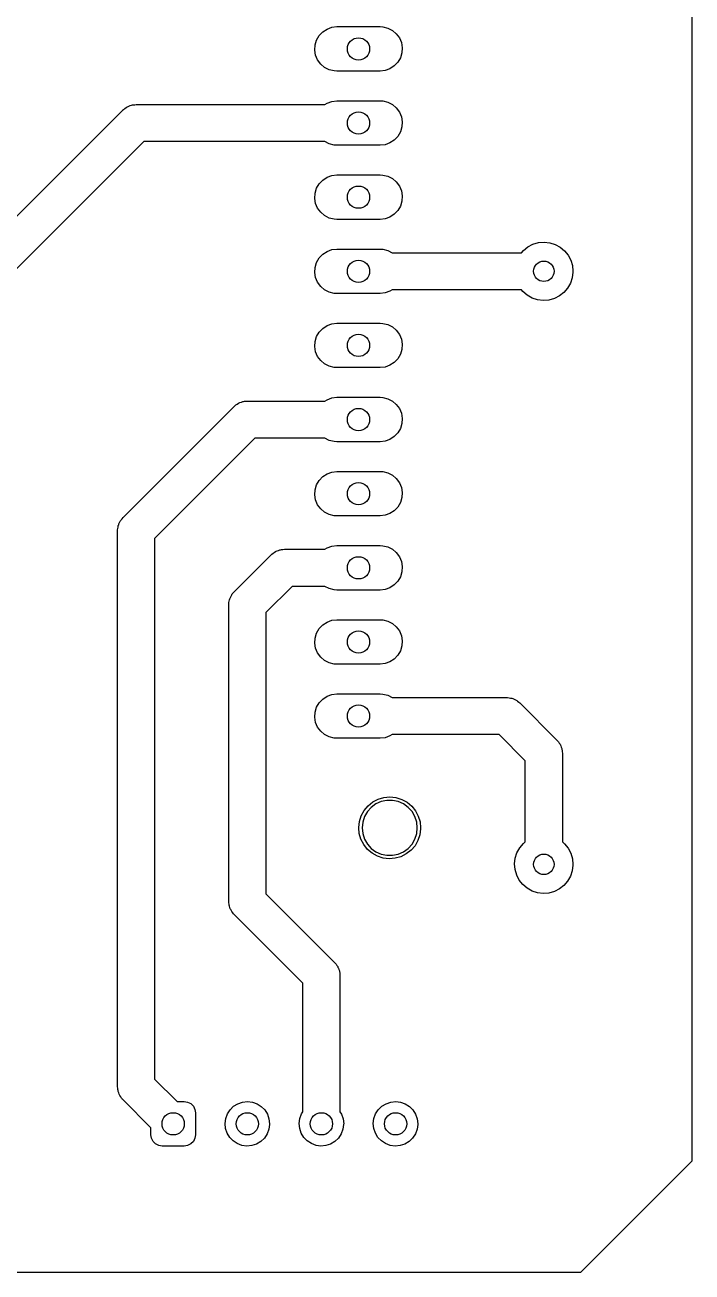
# Model space of a CAD drawing. Extents: x 0 to 145, y 0 to 145.
# Drawn here: x 73.25 to 96.11, y 22.6 to 65.33 of the extents above; entities that cross this region are included whole.
import ezdxf

# ---------------------------------------------------------------- set-up
doc = ezdxf.new("R2010")
doc.units = 0
doc.layers.add('BLACK', color=7, linetype='CONTINUOUS')

msp = doc.modelspace()

# ---------------------------------------------------------------- linework, layer by layer
at = {"layer": 'BLACK', "linetype": 'CONTINUOUS'}
for p, q in [((96.11, 26.41), (96.11, 68.955)), ((83.2432, 64.8138), (83.3318, 64.9665)), ((83.3318, 64.9665), (83.4532, 65.0946)), ((83.4532, 65.0946), (83.6008, 65.1913)), ((83.6008, 65.1913), (83.7667, 65.2516)), ((83.7667, 65.2516), (83.942, 65.272)), ((83.942, 65.272), (85.418, 65.272)), ((85.418, 65.272), (85.5122, 65.2662)), ((85.5122, 65.2662), (85.6836, 65.2242)), ((85.6836, 65.2242), (85.8408, 65.1439)), ((85.8408, 65.1439), (85.9753, 65.0297)), ((85.9753, 65.0297), (86.0799, 64.8875)), ((83.1811, 64.4688), (83.192, 64.6449)), ((83.192, 64.6449), (83.2432, 64.8138)), ((86.0799, 64.8875), (86.149, 64.7251)), ((86.149, 64.7251), (86.1789, 64.5512)), ((86.1789, 64.5512), (86.168, 64.3751)), ((83.211, 64.2949), (83.1811, 64.4688)), ((83.2801, 64.1325), (83.211, 64.2949)), ((83.3847, 63.9903), (83.2801, 64.1325)), ((86.1168, 64.2062), (86.0282, 64.0535)), ((86.168, 64.3751), (86.1168, 64.2062)), ((83.5192, 63.8761), (83.3847, 63.9903)), ((83.6764, 63.7958), (83.5192, 63.8761)), ((83.8478, 63.7538), (83.6764, 63.7958)), ((83.942, 63.748), (83.8478, 63.7538)), ((85.418, 63.748), (83.942, 63.748)), ((85.5933, 63.7684), (85.418, 63.748)), ((85.7592, 63.8287), (85.5933, 63.7684)), ((85.9068, 63.9254), (85.7592, 63.8287)), ((86.0282, 64.0535), (85.9068, 63.9254)), ((71.531, 57.339), (76.611, 62.419)), ((76.611, 62.419), (76.6215, 62.4283)), ((76.6215, 62.4283), (76.6253, 62.4329)), ((76.6253, 62.4329), (76.6334, 62.4388)), ((76.6334, 62.4388), (76.6708, 62.4717)), ((76.6708, 62.4717), (76.7137, 62.4971)), ((76.7137, 62.4971), (76.7541, 62.5265)), ((76.7541, 62.5265), (76.782, 62.5375)), ((76.782, 62.5375), (76.8078, 62.5528)), ((76.8078, 62.5528), (76.8557, 62.5667)), ((76.8557, 62.5667), (76.9021, 62.585)), ((76.9021, 62.585), (76.9318, 62.5888)), ((76.9318, 62.5888), (76.9607, 62.5972)), ((76.9607, 62.5972), (77.0105, 62.5987)), ((77.0105, 62.5987), (77.06, 62.605)), ((77.06, 62.605), (83.5301, 62.605)), ((83.5301, 62.605), (83.6008, 62.6513)), ((83.6008, 62.6513), (83.7667, 62.7116)), ((83.7667, 62.7116), (83.942, 62.732)), ((83.942, 62.732), (85.418, 62.732)), ((85.418, 62.732), (85.5122, 62.7262)), ((85.5122, 62.7262), (85.6836, 62.6842)), ((85.6836, 62.6842), (85.8408, 62.6039)), ((85.8408, 62.6039), (85.9753, 62.4897)), ((85.9753, 62.4897), (86.0799, 62.3475)), ((86.0799, 62.3475), (86.149, 62.1851)), ((86.149, 62.1851), (86.1789, 62.0112)), ((86.1789, 62.0112), (86.168, 61.8351)), ((86.1168, 61.6662), (86.0282, 61.5135)), ((86.168, 61.8351), (86.1168, 61.6662)), ((77.323, 61.335), (72.615, 56.627)), ((83.5213, 61.335), (77.323, 61.335)), ((83.6764, 61.2558), (83.5213, 61.335)), ((83.8478, 61.2138), (83.6764, 61.2558)), ((83.942, 61.208), (83.8478, 61.2138)), ((85.418, 61.208), (83.942, 61.208)), ((85.5933, 61.2284), (85.418, 61.208)), ((85.7592, 61.2887), (85.5933, 61.2284)), ((85.9068, 61.3854), (85.7592, 61.2887)), ((86.0282, 61.5135), (85.9068, 61.3854)), ((83.2432, 59.7338), (83.3318, 59.8865)), ((83.3318, 59.8865), (83.4532, 60.0146)), ((83.4532, 60.0146), (83.6008, 60.1113)), ((83.6008, 60.1113), (83.7667, 60.1716)), ((83.7667, 60.1716), (83.942, 60.192)), ((83.942, 60.192), (85.418, 60.192)), ((85.418, 60.192), (85.5122, 60.1862)), ((85.5122, 60.1862), (85.6836, 60.1442)), ((85.6836, 60.1442), (85.8408, 60.0639)), ((85.8408, 60.0639), (85.9753, 59.9497)), ((85.9753, 59.9497), (86.0799, 59.8075)), ((83.1811, 59.3888), (83.192, 59.5649)), ((83.192, 59.5649), (83.2432, 59.7338)), ((86.0799, 59.8075), (86.149, 59.6451)), ((86.149, 59.6451), (86.1789, 59.4712)), ((86.1789, 59.4712), (86.168, 59.2951)), ((83.211, 59.2149), (83.1811, 59.3888)), ((83.2801, 59.0525), (83.211, 59.2149)), ((83.3847, 58.9103), (83.2801, 59.0525)), ((86.0282, 58.9735), (85.9068, 58.8454)), ((86.1168, 59.1262), (86.0282, 58.9735)), ((86.168, 59.2951), (86.1168, 59.1262)), ((83.5192, 58.7961), (83.3847, 58.9103)), ((83.6764, 58.7158), (83.5192, 58.7961)), ((83.8478, 58.6738), (83.6764, 58.7158)), ((83.942, 58.668), (83.8478, 58.6738)), ((85.418, 58.668), (83.942, 58.668)), ((85.5933, 58.6884), (85.418, 58.668)), ((85.7592, 58.7487), (85.5933, 58.6884)), ((85.9068, 58.8454), (85.7592, 58.7487)), ((90.3303, 57.6045), (90.4824, 57.7268)), ((90.4824, 57.7268), (90.6554, 57.8172)), ((90.6554, 57.8172), (90.8426, 57.8723)), ((90.8426, 57.8723), (91.037, 57.89)), ((91.037, 57.89), (91.2311, 57.8696)), ((91.2311, 57.8696), (91.4175, 57.8119)), ((91.4175, 57.8119), (91.5892, 57.719)), ((91.5892, 57.719), (91.7396, 57.5946)), ((83.2432, 57.1938), (83.3318, 57.3465)), ((83.3318, 57.3465), (83.4532, 57.4746)), ((83.4532, 57.4746), (83.6008, 57.5713)), ((83.6008, 57.5713), (83.7667, 57.6316)), ((83.7667, 57.6316), (83.942, 57.652)), ((83.942, 57.652), (85.418, 57.652)), ((85.418, 57.652), (85.5122, 57.6462)), ((85.5122, 57.6462), (85.6836, 57.6042)), ((85.6836, 57.6042), (85.8387, 57.525)), ((85.8387, 57.525), (90.2637, 57.525)), ((90.2637, 57.525), (90.3303, 57.6045)), ((91.7396, 57.5946), (91.8629, 57.4434)), ((91.8629, 57.4434), (91.9545, 57.2711)), ((91.9545, 57.2711), (92.011, 57.0842)), ((83.1811, 56.8488), (83.192, 57.0249)), ((83.211, 56.6749), (83.1811, 56.8488)), ((83.192, 57.0249), (83.2432, 57.1938)), ((92.0296, 56.8621), (92.0051, 56.6685)), ((92.011, 57.0842), (92.03, 56.89)), ((92.03, 56.89), (92.0296, 56.8621)), ((83.2801, 56.5125), (83.211, 56.6749)), ((83.3847, 56.3703), (83.2801, 56.5125)), ((91.9435, 56.4833), (91.8471, 56.3136)), ((92.0051, 56.6685), (91.9435, 56.4833)), ((83.5192, 56.2561), (83.3847, 56.3703)), ((83.6764, 56.1758), (83.5192, 56.2561)), ((83.8478, 56.1338), (83.6764, 56.1758)), ((83.942, 56.128), (83.8478, 56.1338)), ((85.418, 56.128), (83.942, 56.128)), ((85.5933, 56.1484), (85.418, 56.128)), ((85.7592, 56.2087), (85.5933, 56.1484)), ((85.8299, 56.255), (85.7592, 56.2087)), ((90.2634, 56.255), (85.8299, 56.255)), ((90.3107, 56.1953), (90.2634, 56.255)), ((90.4593, 56.0689), (90.3107, 56.1953)), ((90.6297, 55.9736), (90.4593, 56.0689)), ((91.5658, 56.0457), (91.3916, 55.9577)), ((91.7196, 56.1658), (91.5658, 56.0457)), ((91.8471, 56.3136), (91.7196, 56.1658)), ((90.8153, 55.9133), (90.6297, 55.9736)), ((91.0091, 55.8902), (90.8153, 55.9133)), ((91.2036, 55.9052), (91.0091, 55.8902)), ((91.3916, 55.9577), (91.2036, 55.9052)), ((83.2432, 54.6538), (83.3318, 54.8065)), ((83.3318, 54.8065), (83.4532, 54.9346)), ((83.4532, 54.9346), (83.6008, 55.0313)), ((83.6008, 55.0313), (83.7667, 55.0916)), ((83.7667, 55.0916), (83.942, 55.112)), ((83.942, 55.112), (85.418, 55.112)), ((85.418, 55.112), (85.5122, 55.1062)), ((85.5122, 55.1062), (85.6836, 55.0642)), ((85.6836, 55.0642), (85.8408, 54.9839)), ((85.8408, 54.9839), (85.9753, 54.8697)), ((85.9753, 54.8697), (86.0799, 54.7275)), ((86.0799, 54.7275), (86.149, 54.5651)), ((83.1811, 54.3088), (83.192, 54.4849)), ((83.211, 54.1349), (83.1811, 54.3088)), ((83.192, 54.4849), (83.2432, 54.6538)), ((86.149, 54.5651), (86.1789, 54.3912)), ((86.1789, 54.3912), (86.168, 54.2151)), ((83.2801, 53.9725), (83.211, 54.1349)), ((83.3847, 53.8303), (83.2801, 53.9725)), ((86.0282, 53.8935), (85.9068, 53.7654)), ((86.1168, 54.0462), (86.0282, 53.8935)), ((86.168, 54.2151), (86.1168, 54.0462)), ((83.5192, 53.7161), (83.3847, 53.8303)), ((83.6764, 53.6358), (83.5192, 53.7161)), ((83.8478, 53.5938), (83.6764, 53.6358)), ((83.942, 53.588), (83.8478, 53.5938)), ((85.418, 53.588), (83.942, 53.588)), ((85.5933, 53.6084), (85.418, 53.588)), ((85.7592, 53.6687), (85.5933, 53.6084)), ((85.9068, 53.7654), (85.7592, 53.6687)), ((83.7667, 52.5516), (83.942, 52.572)), ((83.942, 52.572), (85.418, 52.572)), ((85.418, 52.572), (85.5122, 52.5662)), ((85.5122, 52.5662), (85.6836, 52.5242)), ((76.611, 48.449), (80.421, 52.259)), ((80.421, 52.259), (80.4315, 52.2683)), ((80.4315, 52.2683), (80.4353, 52.2729)), ((80.4353, 52.2729), (80.4434, 52.2788)), ((80.4434, 52.2788), (80.4808, 52.3117)), ((80.4808, 52.3117), (80.5237, 52.3371)), ((80.5237, 52.3371), (80.5641, 52.3665)), ((80.5641, 52.3665), (80.592, 52.3775)), ((80.592, 52.3775), (80.6178, 52.3928)), ((80.6178, 52.3928), (80.6657, 52.4067)), ((80.6657, 52.4067), (80.7121, 52.425)), ((80.7121, 52.425), (80.7418, 52.4288)), ((80.7418, 52.4288), (80.7707, 52.4372)), ((80.7707, 52.4372), (80.8205, 52.4387)), ((80.8205, 52.4387), (80.87, 52.445)), ((80.87, 52.445), (83.5301, 52.445)), ((83.5301, 52.445), (83.6008, 52.4913)), ((83.6008, 52.4913), (83.7667, 52.5516)), ((85.6836, 52.5242), (85.8408, 52.4439)), ((85.8408, 52.4439), (85.9753, 52.3297)), ((85.9753, 52.3297), (86.0799, 52.1875)), ((86.0799, 52.1875), (86.149, 52.0251)), ((86.149, 52.0251), (86.1789, 51.8512)), ((86.1789, 51.8512), (86.168, 51.6751)), ((86.0282, 51.3535), (85.9068, 51.2254)), ((86.1168, 51.5062), (86.0282, 51.3535)), ((86.168, 51.6751), (86.1168, 51.5062)), ((81.133, 51.175), (77.695, 47.737)), ((83.5213, 51.175), (81.133, 51.175)), ((83.6764, 51.0958), (83.5213, 51.175)), ((83.8478, 51.0538), (83.6764, 51.0958)), ((83.942, 51.048), (83.8478, 51.0538)), ((85.418, 51.048), (83.942, 51.048)), ((85.5933, 51.0684), (85.418, 51.048)), ((85.7592, 51.1287), (85.5933, 51.0684)), ((85.9068, 51.2254), (85.7592, 51.1287)), ((83.6008, 49.9513), (83.7667, 50.0116)), ((83.7667, 50.0116), (83.942, 50.032)), ((83.942, 50.032), (85.418, 50.032)), ((85.418, 50.032), (85.5122, 50.0262)), ((85.5122, 50.0262), (85.6836, 49.9842)), ((83.192, 49.4049), (83.2432, 49.5738)), ((83.2432, 49.5738), (83.3318, 49.7265)), ((83.3318, 49.7265), (83.4532, 49.8546)), ((83.4532, 49.8546), (83.6008, 49.9513)), ((85.6836, 49.9842), (85.8408, 49.9039)), ((85.8408, 49.9039), (85.9753, 49.7897)), ((85.9753, 49.7897), (86.0799, 49.6475)), ((86.0799, 49.6475), (86.149, 49.4851)), ((83.1811, 49.2288), (83.192, 49.4049)), ((83.211, 49.0549), (83.1811, 49.2288)), ((86.149, 49.4851), (86.1789, 49.3112)), ((86.1789, 49.3112), (86.168, 49.1351)), ((83.2801, 48.8925), (83.211, 49.0549)), ((83.3847, 48.7503), (83.2801, 48.8925)), ((83.5192, 48.6361), (83.3847, 48.7503)), ((86.0282, 48.8135), (85.9068, 48.6854)), ((86.1168, 48.9662), (86.0282, 48.8135)), ((86.168, 49.1351), (86.1168, 48.9662)), ((76.4936, 48.2775), (76.5134, 48.3232)), ((76.5134, 48.3232), (76.5318, 48.3469)), ((76.5318, 48.3469), (76.5463, 48.3732)), ((76.5463, 48.3732), (76.5804, 48.4096)), ((76.5804, 48.4096), (76.611, 48.449)), ((83.6764, 48.5558), (83.5192, 48.6361)), ((83.8478, 48.5138), (83.6764, 48.5558)), ((83.942, 48.508), (83.8478, 48.5138)), ((85.418, 48.508), (83.942, 48.508)), ((85.5933, 48.5284), (85.418, 48.508)), ((85.7592, 48.5887), (85.5933, 48.5284)), ((85.9068, 48.6854), (85.7592, 48.5887)), ((76.425, 48), (76.4259, 48.014)), ((76.425, 28.95), (76.425, 48)), ((76.4253, 48.0199), (76.4269, 48.0298)), ((76.4259, 48.014), (76.4253, 48.0199)), ((76.4269, 48.0298), (76.43, 48.0796)), ((76.43, 48.0796), (76.4424, 48.1279)), ((76.4424, 48.1279), (76.4502, 48.1772)), ((76.4502, 48.1772), (76.4621, 48.2047)), ((76.4621, 48.2047), (76.4696, 48.2338)), ((76.4696, 48.2338), (76.4936, 48.2775)), ((77.695, 47.737), (77.695, 29.213)), ((83.6008, 47.4113), (83.7667, 47.4716)), ((83.7667, 47.4716), (83.942, 47.492)), ((83.942, 47.492), (85.418, 47.492)), ((85.418, 47.492), (85.5122, 47.4862)), ((85.5122, 47.4862), (85.6836, 47.4442)), ((85.6836, 47.4442), (85.8408, 47.3639)), ((80.421, 45.909), (81.691, 47.179)), ((81.691, 47.179), (81.7015, 47.1883)), ((81.7015, 47.1883), (81.7053, 47.1929)), ((81.7053, 47.1929), (81.7134, 47.1988)), ((81.7134, 47.1988), (81.7508, 47.2317)), ((81.7508, 47.2317), (81.7937, 47.2571)), ((81.7937, 47.2571), (81.8341, 47.2865)), ((81.8341, 47.2865), (81.862, 47.2975)), ((81.862, 47.2975), (81.8878, 47.3128)), ((81.8878, 47.3128), (81.9357, 47.3267)), ((81.9357, 47.3267), (81.9821, 47.3451)), ((81.9821, 47.3451), (82.0118, 47.3488)), ((82.0118, 47.3488), (82.0407, 47.3572)), ((82.0407, 47.3572), (82.0905, 47.3587)), ((82.0905, 47.3587), (82.14, 47.365)), ((82.14, 47.365), (83.5301, 47.365)), ((83.5301, 47.365), (83.6008, 47.4113)), ((85.8408, 47.3639), (85.9753, 47.2497)), ((85.9753, 47.2497), (86.0799, 47.1075)), ((86.0799, 47.1075), (86.149, 46.9451)), ((86.168, 46.5951), (86.1168, 46.4262)), ((86.149, 46.9451), (86.1789, 46.7712)), ((86.1789, 46.7712), (86.168, 46.5951)), ((86.0282, 46.2735), (85.9068, 46.1454)), ((86.1168, 46.4262), (86.0282, 46.2735)), ((80.2796, 45.6938), (80.3036, 45.7375)), ((80.3036, 45.7375), (80.3234, 45.7832)), ((80.3234, 45.7832), (80.3418, 45.8069)), ((80.3418, 45.8069), (80.3563, 45.8332)), ((80.3563, 45.8332), (80.3904, 45.8696)), ((80.3904, 45.8696), (80.421, 45.909)), ((82.403, 46.095), (81.505, 45.197)), ((83.5213, 46.095), (82.403, 46.095)), ((83.6764, 46.0158), (83.5213, 46.095)), ((83.8478, 45.9738), (83.6764, 46.0158)), ((83.942, 45.968), (83.8478, 45.9738)), ((85.418, 45.968), (83.942, 45.968)), ((85.5933, 45.9884), (85.418, 45.968)), ((85.7592, 46.0487), (85.5933, 45.9884)), ((85.9068, 46.1454), (85.7592, 46.0487)), ((80.235, 45.46), (80.2359, 45.474)), ((80.235, 35.3), (80.235, 45.46)), ((80.2353, 45.4799), (80.2369, 45.4898)), ((80.2359, 45.474), (80.2353, 45.4799)), ((80.2369, 45.4898), (80.24, 45.5396)), ((80.24, 45.5396), (80.2524, 45.5879)), ((80.2524, 45.5879), (80.2602, 45.6372)), ((80.2602, 45.6372), (80.2721, 45.6647)), ((80.2721, 45.6647), (80.2796, 45.6938)), ((81.505, 45.197), (81.505, 35.563)), ((83.4532, 44.7746), (83.6008, 44.8713)), ((83.6008, 44.8713), (83.7667, 44.9316)), ((83.7667, 44.9316), (83.942, 44.952)), ((83.942, 44.952), (85.418, 44.952)), ((85.418, 44.952), (85.5122, 44.9462)), ((85.5122, 44.9462), (85.6836, 44.9042)), ((85.6836, 44.9042), (85.8408, 44.8239)), ((83.192, 44.3249), (83.2432, 44.4938)), ((83.2432, 44.4938), (83.3318, 44.6465)), ((83.3318, 44.6465), (83.4532, 44.7746)), ((85.8408, 44.8239), (85.9753, 44.7097)), ((85.9753, 44.7097), (86.0799, 44.5675)), ((86.0799, 44.5675), (86.149, 44.4051)), ((83.1811, 44.1488), (83.192, 44.3249)), ((83.211, 43.9749), (83.1811, 44.1488)), ((86.168, 44.0551), (86.1168, 43.8862)), ((86.149, 44.4051), (86.1789, 44.2312)), ((86.1789, 44.2312), (86.168, 44.0551)), ((83.2801, 43.8125), (83.211, 43.9749)), ((83.3847, 43.6703), (83.2801, 43.8125)), ((83.5192, 43.5561), (83.3847, 43.6703)), ((85.9068, 43.6054), (85.7592, 43.5087)), ((86.0282, 43.7335), (85.9068, 43.6054)), ((86.1168, 43.8862), (86.0282, 43.7335)), ((83.6764, 43.4758), (83.5192, 43.5561)), ((83.8478, 43.4338), (83.6764, 43.4758)), ((83.942, 43.428), (83.8478, 43.4338)), ((85.418, 43.428), (83.942, 43.428)), ((85.5933, 43.4484), (85.418, 43.428)), ((85.7592, 43.5087), (85.5933, 43.4484)), ((83.4532, 42.2346), (83.6008, 42.3313)), ((83.6008, 42.3313), (83.7667, 42.3916)), ((83.7667, 42.3916), (83.942, 42.412)), ((83.942, 42.412), (85.418, 42.412)), ((85.418, 42.412), (85.5122, 42.4062)), ((85.5122, 42.4062), (85.6836, 42.3642)), ((85.6836, 42.3642), (85.8387, 42.285)), ((83.192, 41.7849), (83.2432, 41.9538)), ((83.2432, 41.9538), (83.3318, 42.1065)), ((83.3318, 42.1065), (83.4532, 42.2346)), ((85.8387, 42.285), (89.76, 42.285)), ((89.76, 42.285), (89.774, 42.2841)), ((89.774, 42.2841), (89.7799, 42.2847)), ((89.7799, 42.2847), (89.7898, 42.2831)), ((89.7898, 42.2831), (89.8396, 42.28)), ((89.8396, 42.28), (89.8879, 42.2676)), ((89.8879, 42.2676), (89.9372, 42.2598)), ((89.9372, 42.2598), (89.9647, 42.2479)), ((89.9647, 42.2479), (89.9938, 42.2404)), ((89.9938, 42.2404), (90.0375, 42.2164)), ((90.0375, 42.2164), (90.0832, 42.1966)), ((90.0832, 42.1966), (90.1069, 42.1782)), ((90.1069, 42.1782), (90.1332, 42.1637)), ((90.1332, 42.1637), (90.1696, 42.1296)), ((90.1696, 42.1296), (90.209, 42.099)), ((90.209, 42.099), (91.479, 40.829)), ((83.1811, 41.6088), (83.192, 41.7849)), ((83.211, 41.4349), (83.1811, 41.6088)), ((83.2801, 41.2725), (83.211, 41.4349)), ((83.3847, 41.1303), (83.2801, 41.2725)), ((83.5192, 41.0161), (83.3847, 41.1303)), ((83.6764, 40.9358), (83.5192, 41.0161)), ((83.8478, 40.8938), (83.6764, 40.9358)), ((83.942, 40.888), (83.8478, 40.8938)), ((85.418, 40.888), (83.942, 40.888)), ((85.5933, 40.9084), (85.418, 40.888)), ((85.7592, 40.9687), (85.5933, 40.9084)), ((85.8299, 41.015), (85.7592, 40.9687)), ((89.497, 41.015), (85.8299, 41.015)), ((90.395, 40.117), (89.497, 41.015)), ((91.479, 40.829), (91.4883, 40.8185)), ((91.4883, 40.8185), (91.4929, 40.8147)), ((91.4929, 40.8147), (91.4988, 40.8066)), ((91.4988, 40.8066), (91.5317, 40.7692)), ((91.5317, 40.7692), (91.5571, 40.7263)), ((91.5571, 40.7263), (91.5865, 40.6859)), ((91.5865, 40.6859), (91.5975, 40.658)), ((91.5975, 40.658), (91.6128, 40.6322)), ((91.6128, 40.6322), (91.6267, 40.5843)), ((91.6267, 40.5843), (91.645, 40.5379)), ((91.645, 40.5379), (91.6488, 40.5082)), ((91.6488, 40.5082), (91.6572, 40.4793)), ((91.6572, 40.4793), (91.6587, 40.4295)), ((91.6587, 40.4295), (91.665, 40.38)), ((91.665, 40.38), (91.665, 37.3363)), ((90.395, 37.3365), (90.395, 40.117)), ((84.8754, 38.4189), (85.0084, 38.5773)), ((85.1176, 38.5224), (84.9853, 38.3756)), ((85.0084, 38.5773), (85.1696, 38.707)), ((85.2774, 38.6385), (85.1176, 38.5224)), ((85.1696, 38.707), (85.3529, 38.8028)), ((85.4579, 38.7189), (85.2774, 38.6385)), ((85.3529, 38.8028), (85.5514, 38.8612)), ((85.6512, 38.76), (85.4579, 38.7189)), ((85.5514, 38.8612), (85.7574, 38.88)), ((85.8488, 38.76), (85.6512, 38.76)), ((85.7574, 38.88), (85.9631, 38.8584)), ((86.0421, 38.7189), (85.8488, 38.76)), ((85.9631, 38.8584), (86.1608, 38.7972)), ((86.2226, 38.6385), (86.0421, 38.7189)), ((86.1608, 38.7972), (86.3427, 38.6988)), ((86.3824, 38.5224), (86.2226, 38.6385)), ((86.3427, 38.6988), (86.5021, 38.5669)), ((86.5147, 38.3756), (86.3824, 38.5224)), ((86.5021, 38.5669), (86.6329, 38.4066)), ((84.6901, 37.8348), (84.7132, 38.0404)), ((84.7132, 38.0404), (84.7757, 38.2376)), ((84.7757, 38.2376), (84.8754, 38.4189)), ((84.8865, 38.2044), (84.8255, 38.0165)), ((84.9853, 38.3756), (84.8865, 38.2044)), ((86.6135, 38.2044), (86.5147, 38.3756)), ((86.6745, 38.0165), (86.6135, 38.2044)), ((86.6329, 38.4066), (86.73, 38.2239)), ((86.73, 38.2239), (86.7898, 38.0259)), ((84.6913, 37.82), (84.6901, 37.8348)), ((84.7074, 37.6287), (84.6913, 37.82)), ((84.7644, 37.4298), (84.7074, 37.6287)), ((84.8255, 38.0165), (84.8048, 37.82)), ((84.8048, 37.82), (84.8255, 37.6235)), ((84.8255, 37.6235), (84.8865, 37.4356)), ((86.6135, 37.4356), (86.6745, 37.6235)), ((86.6952, 37.82), (86.6745, 38.0165)), ((86.6745, 37.6235), (86.6952, 37.82)), ((86.8096, 37.7904), (86.7837, 37.5852)), ((86.7898, 38.0259), (86.81, 37.82)), ((86.81, 37.82), (86.8096, 37.7904)), ((84.859, 37.2458), (84.7644, 37.4298)), ((84.9875, 37.0837), (84.859, 37.2458)), ((84.8865, 37.4356), (84.9853, 37.2644)), ((84.9853, 37.2644), (85.1176, 37.1176)), ((86.3824, 37.1176), (86.5147, 37.2644)), ((86.6162, 37.209), (86.481, 37.0524)), ((86.5147, 37.2644), (86.6135, 37.4356)), ((86.7184, 37.3889), (86.6162, 37.209)), ((86.7837, 37.5852), (86.7184, 37.3889)), ((90.2049, 37.135), (90.3303, 37.2845)), ((90.3303, 37.2845), (90.395, 37.3365)), ((91.665, 37.3363), (91.7396, 37.2746)), ((91.7396, 37.2746), (91.8629, 37.1234)), ((85.145, 36.9496), (84.9875, 37.0837)), ((85.1176, 37.1176), (85.2774, 37.0015)), ((85.3256, 36.8487), (85.145, 36.9496)), ((85.2774, 37.0015), (85.4579, 36.9211)), ((85.5224, 36.7847), (85.3256, 36.8487)), ((85.4579, 36.9211), (85.6512, 36.88)), ((85.7278, 36.7602), (85.5224, 36.7847)), ((85.6512, 36.88), (85.8488, 36.88)), ((85.9341, 36.7761), (85.7278, 36.7602)), ((85.8488, 36.88), (86.0421, 36.9211)), ((86.1333, 36.8317), (85.9341, 36.7761)), ((86.0421, 36.9211), (86.2226, 37.0015)), ((86.318, 36.925), (86.1333, 36.8317)), ((86.2226, 37.0015), (86.3824, 37.1176)), ((86.481, 37.0524), (86.318, 36.925)), ((90.0301, 36.584), (90.0519, 36.7779)), ((90.0519, 36.7779), (90.1109, 36.9639)), ((90.1109, 36.9639), (90.2049, 37.135)), ((91.8629, 37.1234), (91.9545, 36.9511)), ((91.9545, 36.9511), (92.011, 36.7642)), ((92.011, 36.7642), (92.03, 36.57)), ((90.0464, 36.3895), (90.0301, 36.584)), ((90.1002, 36.2019), (90.0464, 36.3895)), ((92.0051, 36.3485), (91.9435, 36.1633)), ((92.0296, 36.5421), (92.0051, 36.3485)), ((92.03, 36.57), (92.0296, 36.5421)), ((90.1894, 36.0283), (90.1002, 36.2019)), ((90.3107, 35.8753), (90.1894, 36.0283)), ((91.8471, 35.9936), (91.7196, 35.8458)), ((91.9435, 36.1633), (91.8471, 35.9936)), ((81.505, 35.563), (83.859, 33.209)), ((90.4593, 35.7489), (90.3107, 35.8753)), ((90.6297, 35.6536), (90.4593, 35.7489)), ((90.8153, 35.5933), (90.6297, 35.6536)), ((91.0091, 35.5702), (90.8153, 35.5933)), ((91.2036, 35.5852), (91.0091, 35.5702)), ((91.3916, 35.6377), (91.2036, 35.5852)), ((91.5658, 35.7257), (91.3916, 35.6377)), ((91.7196, 35.8458), (91.5658, 35.7257)), ((80.2412, 35.2505), (80.235, 35.3)), ((80.2428, 35.2007), (80.2412, 35.2505)), ((80.2512, 35.1718), (80.2428, 35.2007)), ((80.2549, 35.1421), (80.2512, 35.1718)), ((80.2733, 35.0957), (80.2549, 35.1421)), ((80.2872, 35.0478), (80.2733, 35.0957)), ((80.3025, 35.022), (80.2872, 35.0478)), ((80.3135, 34.9941), (80.3025, 35.022)), ((80.3429, 34.9537), (80.3135, 34.9941)), ((80.3683, 34.9108), (80.3429, 34.9537)), ((80.4012, 34.8734), (80.3683, 34.9108)), ((80.4071, 34.8653), (80.4012, 34.8734)), ((80.4117, 34.8615), (80.4071, 34.8653)), ((80.421, 34.851), (80.4117, 34.8615)), ((82.775, 32.497), (80.421, 34.851)), ((83.859, 33.209), (83.8683, 33.1985)), ((83.8683, 33.1985), (83.8729, 33.1947)), ((83.8729, 33.1947), (83.8788, 33.1866)), ((83.8788, 33.1866), (83.9117, 33.1492)), ((83.9117, 33.1492), (83.9371, 33.1063)), ((83.9371, 33.1063), (83.9665, 33.0659)), ((83.9665, 33.0659), (83.9775, 33.038)), ((83.9775, 33.038), (83.9928, 33.0122)), ((83.9928, 33.0122), (84.0067, 32.9643)), ((84.0067, 32.9643), (84.025, 32.9179)), ((84.025, 32.9179), (84.0288, 32.8882)), ((82.775, 28.0926), (82.775, 32.497)), ((84.0288, 32.8882), (84.0372, 32.8593)), ((84.0372, 32.8593), (84.0387, 32.8095)), ((84.0387, 32.8095), (84.045, 32.76)), ((84.045, 32.76), (84.045, 28.0928)), ((77.695, 29.213), (78.466, 28.442)), ((76.4312, 28.9005), (76.425, 28.95)), ((76.4328, 28.8507), (76.4312, 28.9005)), ((76.4412, 28.8218), (76.4328, 28.8507)), ((76.4449, 28.7921), (76.4412, 28.8218)), ((76.4633, 28.7457), (76.4449, 28.7921)), ((76.4772, 28.6978), (76.4633, 28.7457)), ((76.4925, 28.672), (76.4772, 28.6978)), ((76.5035, 28.6441), (76.4925, 28.672)), ((76.5329, 28.6037), (76.5035, 28.6441)), ((76.5583, 28.5608), (76.5329, 28.6037)), ((76.5912, 28.5234), (76.5583, 28.5608)), ((76.5971, 28.5153), (76.5912, 28.5234)), ((76.6017, 28.5115), (76.5971, 28.5153)), ((76.611, 28.501), (76.6017, 28.5115)), ((77.568, 27.544), (76.611, 28.501)), ((78.466, 28.442), (78.711, 28.442)), ((78.711, 28.442), (78.8198, 28.4261)), ((78.8198, 28.4261), (78.9322, 28.3712)), ((78.9322, 28.3712), (79.0208, 28.2828)), ((79.0208, 28.2828), (79.0759, 28.1705)), ((80.2795, 28.1616), (80.4009, 28.2805)), ((80.4009, 28.2805), (80.5456, 28.3695)), ((80.5456, 28.3695), (80.7064, 28.4242)), ((80.7064, 28.4242), (80.8753, 28.442)), ((80.8753, 28.442), (81.044, 28.4219)), ((81.044, 28.4219), (81.204, 28.3649)), ((81.204, 28.3649), (81.3475, 28.2739)), ((81.3475, 28.2739), (81.4672, 28.1533)), ((85.3595, 28.1616), (85.4809, 28.2805)), ((85.4809, 28.2805), (85.6256, 28.3695)), ((85.6256, 28.3695), (85.7864, 28.4242)), ((85.7864, 28.4242), (85.9553, 28.442)), ((85.9553, 28.442), (86.124, 28.4219)), ((86.124, 28.4219), (86.284, 28.3649)), ((86.284, 28.3649), (86.4275, 28.2739)), ((86.4275, 28.2739), (86.5472, 28.1533)), ((79.0759, 28.1705), (79.092, 28.061)), ((79.092, 28.061), (79.092, 27.299)), ((80.1081, 27.6906), (80.1294, 27.8592)), ((80.1294, 27.8592), (80.1875, 28.0188)), ((80.1875, 28.0188), (80.2795, 28.1616)), ((81.4672, 28.1533), (81.5572, 28.0092)), ((81.5572, 28.0092), (81.6131, 27.8488)), ((81.6131, 27.8488), (81.632, 27.68)), ((82.6481, 27.6906), (82.6694, 27.8592)), ((82.6694, 27.8592), (82.7275, 28.0188)), ((82.7275, 28.0188), (82.775, 28.0926)), ((84.045, 28.0928), (84.0972, 28.0092)), ((84.0972, 28.0092), (84.1531, 27.8488)), ((84.1531, 27.8488), (84.172, 27.68)), ((85.1881, 27.6906), (85.2094, 27.8592)), ((85.2094, 27.8592), (85.2675, 28.0188)), ((85.2675, 28.0188), (85.3595, 28.1616)), ((86.5472, 28.1533), (86.6372, 28.0092)), ((86.6372, 28.0092), (86.6931, 27.8488)), ((86.6931, 27.8488), (86.712, 27.68)), ((77.568, 27.299), (77.568, 27.544)), ((80.1247, 27.5216), (80.1081, 27.6906)), ((80.1783, 27.3604), (80.1247, 27.5216)), ((80.2663, 27.2151), (80.1783, 27.3604)), ((81.6081, 27.4905), (81.5477, 27.3317)), ((81.6317, 27.6587), (81.6081, 27.4905)), ((81.632, 27.68), (81.6317, 27.6587)), ((82.6647, 27.5216), (82.6481, 27.6906)), ((82.7183, 27.3604), (82.6647, 27.5216)), ((82.8063, 27.2151), (82.7183, 27.3604)), ((84.1481, 27.4905), (84.0877, 27.3317)), ((84.1717, 27.6587), (84.1481, 27.4905)), ((84.172, 27.68), (84.1717, 27.6587)), ((85.2047, 27.5216), (85.1881, 27.6906)), ((85.2583, 27.3604), (85.2047, 27.5216)), ((85.3463, 27.2151), (85.2583, 27.3604)), ((86.6881, 27.4905), (86.6277, 27.3317)), ((86.7117, 27.6587), (86.6881, 27.4905)), ((86.712, 27.68), (86.7117, 27.6587)), ((77.5841, 27.1895), (77.568, 27.299)), ((77.6392, 27.0772), (77.5841, 27.1895)), ((77.7278, 26.9888), (77.6392, 27.0772)), ((77.8402, 26.9339), (77.7278, 26.9888)), ((77.949, 26.918), (77.8402, 26.9339)), ((78.8205, 26.9341), (78.711, 26.918)), ((78.9328, 26.9892), (78.8205, 26.9341)), ((79.0212, 27.0778), (78.9328, 26.9892)), ((79.0761, 27.1902), (79.0212, 27.0778)), ((79.092, 27.299), (79.0761, 27.1902)), ((80.3843, 27.0929), (80.2663, 27.2151)), ((80.5264, 26.9998), (80.3843, 27.0929)), ((80.6857, 26.9406), (80.5264, 26.9998)), ((80.854, 26.9182), (80.6857, 26.9406)), ((81.0232, 26.9336), (80.854, 26.9182)), ((81.1848, 26.9861), (81.0232, 26.9336)), ((81.3307, 27.073), (81.1848, 26.9861)), ((81.4537, 27.1902), (81.3307, 27.073)), ((81.5477, 27.3317), (81.4537, 27.1902)), ((82.9243, 27.0929), (82.8063, 27.2151)), ((83.0664, 26.9998), (82.9243, 27.0929)), ((83.2257, 26.9406), (83.0664, 26.9998)), ((83.394, 26.9182), (83.2257, 26.9406)), ((83.5632, 26.9336), (83.394, 26.9182)), ((83.7248, 26.9861), (83.5632, 26.9336)), ((83.8707, 27.073), (83.7248, 26.9861)), ((83.9937, 27.1902), (83.8707, 27.073)), ((84.0877, 27.3317), (83.9937, 27.1902)), ((85.4643, 27.0929), (85.3463, 27.2151)), ((85.6064, 26.9998), (85.4643, 27.0929)), ((85.7657, 26.9406), (85.6064, 26.9998)), ((85.934, 26.9182), (85.7657, 26.9406)), ((86.1032, 26.9336), (85.934, 26.9182)), ((86.2648, 26.9861), (86.1032, 26.9336)), ((86.4107, 27.073), (86.2648, 26.9861)), ((86.5337, 27.1902), (86.4107, 27.073)), ((86.6277, 27.3317), (86.5337, 27.1902)), ((78.711, 26.918), (77.949, 26.918)), ((92.3, 22.6), (96.11, 26.41)), ((54.2, 22.6), (92.3, 22.6))]:
    msp.add_line(p, q, dxfattribs=at)
at = {"layer": 'BLACK'}
for centre, radius in [((84.68, 64.51), 0.381), ((84.68, 64.51), 0.381), ((84.68, 61.97), 0.381), ((84.68, 61.97), 0.381), ((84.68, 59.43), 0.381), ((84.68, 59.43), 0.381), ((84.68, 56.89), 0.381), ((84.68, 56.89), 0.381), ((91.03, 56.89), 0.35), ((84.68, 54.35), 0.381), ((84.68, 54.35), 0.381), ((84.68, 51.81), 0.381), ((84.68, 51.81), 0.381), ((84.68, 49.27), 0.381), ((84.68, 49.27), 0.381), ((84.68, 46.73), 0.381), ((84.68, 46.73), 0.381), ((84.68, 44.19), 0.381), ((84.68, 44.19), 0.381), ((84.68, 41.65), 0.381), ((84.68, 41.65), 0.381), ((91.03, 36.57), 0.35), ((78.33, 27.68), 0.381), ((78.33, 27.68), 0.381), ((80.87, 27.68), 0.381), ((80.87, 27.68), 0.381), ((83.41, 27.68), 0.381), ((83.41, 27.68), 0.381), ((85.95, 27.68), 0.381), ((85.95, 27.68), 0.381)]:
    msp.add_circle(centre, radius, dxfattribs=at)

doc.saveas('drawing.dxf')
